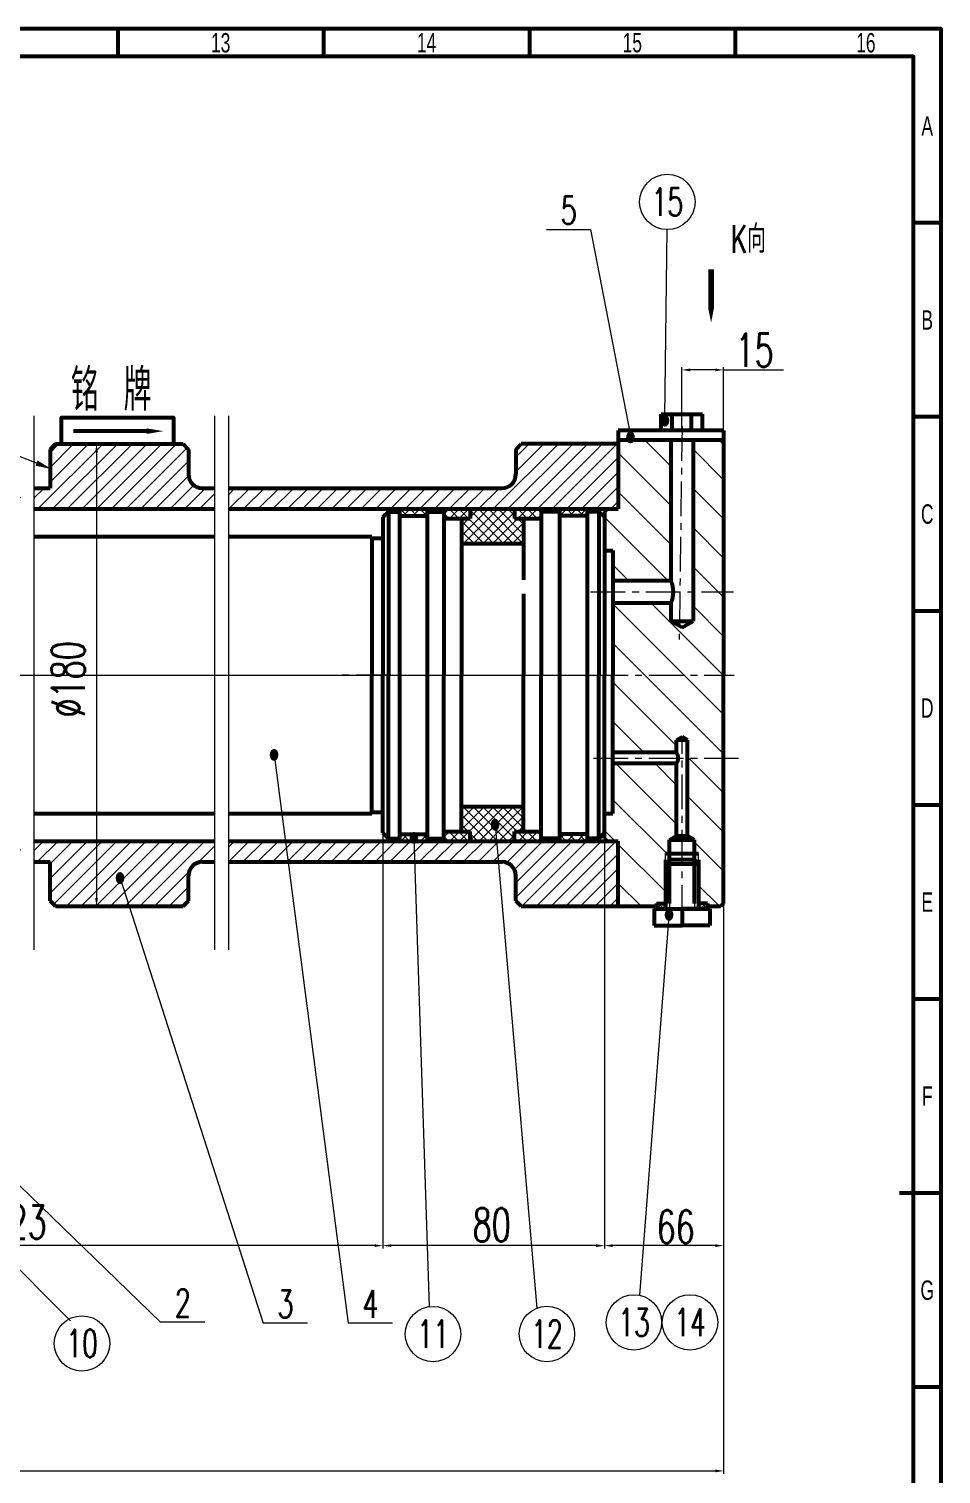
# Model space of a CAD drawing. Extents: x -25 to 1164, y -10 to 831.
# Drawn here: x 835 to 1164, y 309 to 831 of the extents above; entities that cross this region are included whole.
import ezdxf
from ezdxf.enums import TextEntityAlignment as Align

# ---------------------------------------------------------------- set-up
doc = ezdxf.new("R2010")
doc.units = 0
doc.header["$LTSCALE"] = 10
doc.header["$MEASUREMENT"] = 0
doc.linetypes.add('G', pattern=[2, 1.25, -0.25, 0.25, -0.25])
doc.linetypes.add('PHANTOM', pattern=[2.5, 1.25, -0.25, 0.25, -0.25, 0.25, -0.25])
doc.layers.get('0').update_dxf_attribs({"linetype": 'CONTINUOUS', "lineweight": 53})
for name, color, linetype, lineweight in [('01', 7, 'CONTINUOUS', 53), ('02', 1, 'CONTINUOUS', 20), ('05', 4, 'G', 20), ('3', 6, 'PHANTOM', 20), ('5', 5, 'CONTINUOUS', 20), ('6', 6, 'CONTINUOUS', 20)]:
    doc.layers.add(name, color=color, linetype=linetype, lineweight=lineweight)
doc.styles.add('INTECAD', font='GBTXT', dxfattribs={"width": 0.67, "bigfont": 'INTECAD'})
doc.styles.get("Standard").update_dxf_attribs({"font": 'txt.shx', "width": 0.67, "bigfont": 'hztxt.shx'})

msp = doc.modelspace()

# ---------------------------------------------------------------- hatches: boundary and pattern name
at = {"layer": '6'}
h = msp.add_hatch(dxfattribs=at)
h.set_pattern_fill('_USER', color=256, scale=10, angle=135, style=0, pattern_type=0)
h.set_pattern_definition([(135, (0, 0), (-7.07107, -7.07107), [])])
h.paths.add_polyline_path([(1066.47, 682.62), (1047.47, 682.62), (1047.47, 657.62), (1043.47, 657.62), (1042.47, 656.62), (1042.47, 642.62), (1045.47, 642.62), (1045.47, 631.62), (1066.47, 631.62)])
h.paths.add_polyline_path([(1085.47, 681.62), (1084.47, 682.62), (1074.47, 682.62), (1074.47, 627.62), (1085.47, 627.62)])
h.paths.add_polyline_path([(1085.47, 627.62), (1074.47, 627.62), (1074.47, 617.12), (1070.47, 614.81), (1066.47, 617.12), (1066.47, 623.62), (1045.47, 623.62), (1045.47, 597.62), (1085.47, 597.62)])
h.paths.add_polyline_path([(1085.47, 597.62), (1045.47, 597.62), (1045.47, 569.62), (1068.47, 569.62), (1068.47, 574.12), (1070.47, 575.27), (1072.47, 574.12), (1072.47, 567.62), (1085.47, 567.62)])
h.paths.add_polyline_path([(1085.47, 567.62), (1072.47, 567.62), (1072.47, 539.56), (1074.97, 538.12), (1074.97, 533.12), (1076.47, 533.12), (1076.47, 515.12), (1079.66, 515.12), (1079.66, 514.12), (1084.47, 514.12), (1085.47, 515.12), (1085.47, 530.62)])
h.paths.add_polyline_path([(1068.47, 565.62), (1045.47, 565.62), (1045.47, 547.62), (1042.47, 547.62), (1042.47, 540.62), (1042.47, 538.62), (1043.47, 537.62), (1047.47, 537.62), (1047.47, 514.12), (1061.27, 514.12), (1061.27, 515.12), (1064.46, 515.12), (1064.46, 529.29), (1064.46, 529.29), (1064.46, 529.3), (1064.46, 530.9), (1064.47, 530.9), (1064.47, 533.12), (1065.97, 533.12), (1065.97, 538.12), (1068.47, 539.56)])
h.paths.add_polyline_path([(1050.05, 681.23), (1053.67, 681.23), (1053.67, 685.66), (1050.05, 685.66)], flags=9)
at = {"layer": '6', "linetype": 'Continuous'}
h = msp.add_hatch(dxfattribs=at)
h.set_pattern_fill('ANSI31', color=256, scale=30, style=0)
h.paths.add_polyline_path([(1047.47, 657.62), (1047.47, 681.12), (1012.45, 681.12), (1010.45, 679.12), (1010.45, 670.12, -0.414214), (1005.45, 665.12), (995.27, 665.12), (906.82, 665.12), (906.82, 657.62)])
h.paths.add_polyline_path([(831.58, 657.62), (831.58, 665.12), (733.57, 665.12), (733.57, 679.12), (731.57, 681.12), (725.36, 681.12), (711.01, 681.12), (711.01, 679.12), (705.57, 679.12), (705.57, 666.12), (705.57, 662.68), (709.57, 662.68), (709.57, 659.44), (714.57, 657.62)])
h.paths.add_polyline_path([(691.57, 662.68), (691.57, 679.12), (686.01, 679.12), (686.01, 681.12), (636.07, 681.12), (634.57, 679.62), (634.57, 663.77), (637.57, 662.68)])
h.paths.add_polyline_path([(638.88, 517.12), (634.57, 517.12), (634.57, 515.62), (636.07, 514.12), (640.27, 514.12)])
h.paths.add_polyline_path([(638.88, 517.12), (640.27, 514.12), (668.95, 514.12), (664.1, 523.12), (662.57, 523.12), (660.22, 518.12), (657.57, 518.12), (657.57, 517.12), (653.57, 517.12)])
h.paths.add_polyline_path([(637.57, 532.55), (634.57, 531.46), (634.57, 529.12), (653.57, 529.12), (657.57, 529.12), (657.57, 528.12), (660.22, 528.12), (662.57, 523.12), (664.1, 523.12), (659.01, 532.55)])
h.paths.add_polyline_path([(668.95, 514.12), (679.03, 514.12), (671.57, 523.12), (664.1, 523.12)], flags=17)
h.paths.add_polyline_path([(664.1, 523.12), (665.87, 523.12), (671.57, 523.12), (663.75, 532.55), (659.01, 532.55)])
h.paths.add_polyline_path([(681.58, 532.55), (663.75, 532.55), (679.03, 514.12), (700.01, 514.12)])
h.paths.add_polyline_path([(700.01, 514.12), (707.57, 514.12), (707.57, 532.55), (681.58, 532.55)])
h.paths.add_polyline_path([(707.98, 532.55), (707.57, 532.55), (707.57, 514.12), (727.02, 514.12)])
h.paths.add_polyline_path([(727.02, 514.12), (731.57, 514.12), (733.57, 516.12), (733.57, 530.12), (831.58, 530.12), (831.58, 537.62), (714.57, 537.62), (709.57, 535.8), (709.57, 532.55), (707.98, 532.55)])
h.paths.add_polyline_path([(836.58, 537.62), (836.58, 530.12), (842.31, 530.12), (842.31, 516.12), (844.31, 514.12), (890.31, 514.12), (892.31, 516.12), (892.31, 525.12, -0.414214), (897.31, 530.12), (901.82, 530.12), (901.82, 537.62)])
h.paths.add_polyline_path([(962.47, 530.12), (962.47, 537.62), (927.24, 537.62), (928.22, 530.12)])
h.paths.add_polyline_path([(928.22, 530.12), (927.24, 537.62), (906.82, 537.62), (906.82, 530.12)])
h.paths.add_polyline_path([(973.94, 530.12), (973.7, 537.62), (962.47, 537.62), (962.47, 530.12)])
h.paths.add_polyline_path([(1004.13, 530.12), (1003.48, 537.62), (973.7, 537.62), (973.94, 530.12)])
h.paths.add_polyline_path([(1010.45, 525.12), (1010.45, 516.12), (1012.45, 514.12), (1042.47, 514.12), (1042.47, 537.62), (1003.48, 537.62), (1004.13, 530.12), (1005.45, 530.12, -0.414214)])
h.paths.add_polyline_path([(1042.47, 514.12), (1047.47, 514.12), (1047.47, 537.62), (1042.47, 537.62)])
h.paths.add_polyline_path([(865.76, 522.07), (869.38, 522.07), (869.38, 526.5), (865.76, 526.5)], flags=24)
h.paths.add_polyline_path([(971.85, 536.57), (975.47, 536.57), (975.47, 541), (971.85, 541)], flags=9)
h = msp.add_hatch(dxfattribs=at)
h.set_pattern_fill('ANSI31', color=256, scale=30, style=0)
h.paths.add_polyline_path([(844.31, 681.12), (842.31, 679.12), (842.31, 665.12), (836.58, 665.12), (836.58, 657.62), (901.82, 657.62), (901.82, 665.12), (897.31, 665.12, -0.414214), (892.31, 670.12), (892.31, 679.12), (890.31, 681.12)])
h = msp.add_hatch(dxfattribs=at)
h.set_pattern_fill('ANSI37', color=256, scale=20, style=0)
h.paths.add_polyline_path([(978.47, 657.62), (968.47, 657.62), (968.47, 655.12), (978.47, 655.12)])
h.paths.add_polyline_path([(993.96, 657.62), (984.52, 657.62), (984.52, 654.17), (993.96, 654.17)])
h.paths.add_polyline_path([(1013.27, 654.17), (1009.96, 654.17), (1009.96, 657.62), (993.96, 657.62), (993.96, 654.17), (990.87, 654.17), (990.87, 645.12), (1013.27, 645.12)])
h.paths.add_polyline_path([(1019.62, 657.62), (1009.96, 657.62), (1009.96, 654.17), (1019.62, 654.17), (1019.62, 656.62)])
h.paths.add_polyline_path([(1036.27, 657.62), (1026.27, 657.62), (1026.27, 655.12), (1036.27, 655.12)])
h.paths.add_polyline_path([(1036.27, 540.12), (1026.27, 540.12), (1026.27, 537.62), (1036.27, 537.62)])
h.paths.add_polyline_path([(1019.62, 540.62), (1019.62, 541.07), (1009.96, 541.07), (1009.96, 537.62), (1019.62, 537.62)])
h.paths.add_polyline_path([(1013.27, 547.62), (1013.27, 550.12), (990.87, 550.12), (990.87, 547.62), (990.87, 541.07), (993.96, 541.07), (993.96, 537.62), (1009.96, 537.62), (1009.96, 541.07), (1013.27, 541.07)])
h.paths.add_polyline_path([(993.96, 541.07), (984.52, 541.07), (984.52, 537.62), (993.96, 537.62)])
h.paths.add_polyline_path([(978.47, 540.12), (968.47, 540.12), (968.47, 537.62), (978.47, 537.62)])
h.paths.add_polyline_path([(1001.16, 541.32), (1004.78, 541.32), (1004.78, 545.75), (1001.16, 545.75)], flags=24)
h.paths.add_polyline_path([(971.85, 536.57), (975.47, 536.57), (975.47, 541), (971.85, 541)], flags=9)
h = msp.add_hatch(dxfattribs=at)
h.set_pattern_fill('ANSI37', color=256, scale=10, style=0)
h.set_pattern_definition([(135, (2140.9315, 0), (0.8838835, 0.8838835), []), (45, (2140.9315, 0), (0.8838835, -0.8838835), [])])
h.paths.add_polyline_path([(1061.27, 515.12), (1064.47, 515.12), (1064.47, 513.16), (1061.27, 513.16)])
h = msp.add_hatch(dxfattribs=at)
h.set_pattern_fill('ANSI37', color=256, scale=10, style=0)
h.paths.add_polyline_path([(1079.66, 515.12), (1076.47, 515.12), (1076.47, 513.16), (1079.66, 513.16)])

# ---------------------------------------------------------------- linework, layer by layer
for p, q in [((1062.9, 685.93), (1062.9, 691.88)), ((1062.9, 691.88), (1077.9, 691.88)), ((1066.9, 685.93), (1066.9, 691.88)), ((1073.9, 685.93), (1073.9, 691.88)), ((1077.9, 685.93), (1077.9, 691.88)), ((842.31, 679.12), (842.31, 665.12)), ((892.31, 679.12), (892.31, 670.12)), ((1047.47, 682.62), (1084.47, 682.62)), ((1047.47, 682.62), (1085.47, 682.62)), ((1084.47, 682.62), (1085.47, 681.62)), ((995.27, 665.12), (1005.45, 665.12)), ((993.96, 657.62), (993.96, 654.17)), ((1009.96, 657.62), (1009.96, 654.17)), ((1040.47, 656.62), (1042.47, 654.62)), ((1040.47, 656.62), (1042.47, 654.62)), ((1042.47, 656.62), (1043.47, 657.62)), ((1042.47, 656.62), (1043.47, 657.62)), ((1042.47, 656.62), (1042.47, 597.62)), ((1042.47, 654.62), (1042.47, 597.62)), ((1045.47, 642.62), (1045.47, 597.62)), ((964.47, 538.62), (964.47, 597.62)), ((984.52, 537.62), (984.52, 597.62)), ((990.87, 547.62), (990.87, 597.62)), ((1013.27, 547.62), (1013.27, 597.62)), ((1019.62, 540.62), (1019.62, 597.62)), ((1040.47, 538.62), (1040.47, 597.62)), ((1042.47, 538.62), (1042.47, 597.62)), ((1042.47, 540.62), (1042.47, 597.62)), ((1045.47, 547.62), (1045.47, 597.62)), ((1085.47, 515.12), (1085.47, 597.62)), ((990.87, 550.12), (1013.27, 550.12)), ((993.96, 537.62), (993.96, 541.07)), ((1009.96, 537.62), (1009.96, 541.07)), ((1040.47, 538.62), (1042.47, 540.62)), ((1042.47, 538.62), (1043.47, 537.62)), ((842.31, 516.12), (842.31, 530.12)), ((1064.46, 530.9), (1064.46, 513.16)), ((1064.46, 529.29), (1065.96, 530.9)), ((1076.47, 529.29), (1064.46, 529.29)), ((1074.97, 530.9), (1065.96, 530.9)), ((1076.47, 529.29), (1074.97, 530.9)), ((1076.47, 530.9), (1076.47, 513.16)), ((892.31, 516.12), (892.31, 525.12)), ((892.31, 516.12), (892.31, 525.12)), ((1010.45, 516.12), (1010.45, 525.12)), ((1047.47, 514.12), (1061.27, 514.12)), ((1060.47, 513.16), (1070.47, 513.16)), ((1060.47, 513.16), (1060.47, 507.16)), ((1061.27, 515.12), (1061.27, 513.16)), ((1061.27, 515.12), (1064.46, 515.12)), ((1080.47, 513.16), (1070.47, 513.16)), ((1070.47, 513.16), (1070.47, 507.16)), ((1079.66, 515.12), (1076.47, 515.12)), ((1079.66, 515.12), (1079.66, 513.16)), ((1079.66, 514.12), (1084.47, 514.12)), ((1080.47, 513.16), (1080.47, 507.16)), ((1085.47, 515.12), (1084.47, 514.12)), ((1060.47, 507.16), (1070.47, 507.16)), ((1080.47, 507.16), (1070.47, 507.16))]:
    msp.add_line(p, q)
at = {"color": 1}
msp.add_line((877.21, 685.71), (850.77, 685.71), dxfattribs=at)
for points in [[(-25, -10), (1164, -10), (1164, 831), (-25, 831)], [(0, 0), (1154, 0), (1154, 821), (0, 821)]]:
    msp.add_lwpolyline(points, close=True)
for points in [[(866.75, 831), (866.75, 821)], [(941.06, 831), (941.06, 821)], [(1015.38, 831), (1015.38, 821)], [(1089.69, 831), (1089.69, 821)], [(1164, 760.92), (1154, 760.92)], [(846.48, 681.12), (846.48, 690.61), (886.88, 690.61), (886.88, 681.12)], [(1164, 690.83), (1154, 690.83)], [(1085.47, 685.93), (1047.47, 685.93)], [(1047.47, 682.62), (1085.47, 682.62)], [(1164, 620.75), (1154, 620.75)], [(1164, 550.67), (1154, 550.67)], [(1164, 480.58), (1154, 480.58)], [(1164, 410.5), (1149, 410.5)], [(1164, 410.5), (1154, 410.5)], [(1164, 340.42), (1154, 340.42)]]:
    msp.add_lwpolyline(points)
for points in [[(883.21, 685.71), (877.21, 684.71), (877.21, 686.71)], [(843.01, 671.98), (837.06, 673.23), (837.79, 675.09)]]:
    msp.add_solid(points, dxfattribs=at)
at = {"layer": '01'}
for p, q in [((1047.47, 685.93), (1047.47, 657.62)), ((1085.47, 685.93), (1085.47, 597.62)), ((844.31, 681.12), (842.31, 679.12)), ((844.31, 681.12), (890.31, 681.12)), ((890.31, 681.12), (892.31, 679.12)), ((1010.45, 679.12), (1012.45, 681.12)), ((1010.45, 679.12), (1010.45, 670.12)), ((1047.47, 681.12), (1012.45, 681.12)), ((1066.47, 682.62), (1066.47, 631.62)), ((1074.47, 682.62), (1074.47, 617.12)), ((836.58, 665.12), (842.31, 665.12)), ((897.31, 665.12), (901.82, 665.12)), ((906.82, 665.12), (995.27, 665.12)), ((836.58, 657.62), (901.82, 657.62)), ((906.82, 657.62), (1047.47, 657.62)), ((964.47, 656.62), (962.47, 654.62)), ((962.47, 654.62), (964.47, 656.62)), ((962.47, 654.62), (962.47, 641.62)), ((964.47, 656.62), (968.47, 656.62)), ((964.47, 656.62), (968.47, 656.62)), ((964.54, 656.62), (964.54, 597.62)), ((968.47, 657.62), (968.47, 537.62)), ((968.47, 655.12), (978.47, 655.12)), ((968.47, 655.12), (978.47, 655.12)), ((978.47, 657.62), (978.47, 537.62)), ((978.47, 656.62), (984.52, 656.62)), ((978.47, 656.62), (984.52, 656.62)), ((984.52, 657.62), (984.52, 597.62)), ((984.52, 656.62), (984.52, 654.62)), ((984.52, 654.17), (990.87, 654.17)), ((984.52, 654.17), (993.96, 654.17)), ((990.87, 654.17), (990.87, 597.62)), ((1009.96, 654.17), (1019.62, 654.17)), ((1013.27, 654.17), (1013.27, 631.98)), ((1013.27, 654.17), (1019.62, 654.17)), ((1019.62, 657.62), (1019.62, 654.62)), ((1019.62, 656.62), (1019.62, 597.62)), ((1026.27, 656.62), (1019.62, 656.62)), ((1026.27, 656.62), (1019.62, 656.62)), ((1026.27, 657.62), (1026.27, 537.62)), ((1036.27, 655.12), (1026.27, 655.12)), ((1036.27, 655.12), (1026.27, 655.12)), ((1036.27, 657.62), (1036.27, 537.62)), ((1040.47, 656.62), (1036.27, 656.62)), ((1040.47, 656.62), (1036.27, 656.62)), ((1040.47, 656.62), (1040.47, 597.62)), ((1043.47, 657.62), (1047.47, 657.62)), ((836.58, 647.62), (901.82, 647.62)), ((906.82, 647.62), (958.47, 647.62)), ((958.47, 647.62), (958.47, 597.62)), ((958.47, 647.12), (962.47, 647.12)), ((990.87, 645.12), (1013.27, 645.12)), ((1042.47, 642.62), (1045.47, 642.62)), ((962.47, 641.62), (962.47, 597.62)), ((1066.47, 631.62), (1045.47, 631.62)), ((1013.27, 626.98), (1013.27, 597.62)), ((1066.47, 623.62), (1045.47, 623.62)), ((1066.47, 623.62), (1066.47, 617.12)), ((1070.47, 614.81), (1066.47, 617.12)), ((1066.47, 617.12), (1074.47, 617.12)), ((1070.47, 614.81), (1074.47, 617.12)), ((962.47, 601.47), (962.47, 597.62)), ((962.47, 601.47), (962.47, 597.62)), ((958.47, 547.62), (958.47, 597.62)), ((962.47, 543.62), (962.47, 597.62)), ((962.47, 540.62), (962.47, 597.62)), ((1068.47, 574.12), (1070.47, 575.27)), ((1072.47, 574.12), (1070.47, 575.27)), ((1068.47, 569.62), (1045.47, 569.62)), ((1072.47, 574.12), (1068.47, 574.12)), ((1068.47, 569.62), (1068.47, 574.12)), ((1072.47, 539.56), (1072.47, 574.12)), ((1068.47, 565.62), (1045.47, 565.62)), ((1068.47, 539.56), (1068.47, 565.62)), ((958.47, 548.12), (962.47, 548.12)), ((990.87, 550.12), (1013.27, 550.12)), ((836.58, 547.62), (901.82, 547.62)), ((906.82, 547.62), (958.47, 547.62)), ((990.87, 541.07), (990.87, 547.62)), ((1013.27, 541.07), (1013.27, 547.62)), ((1042.47, 547.62), (1045.47, 547.62)), ((962.47, 540.62), (964.47, 538.62)), ((964.47, 538.62), (968.47, 538.62)), ((968.47, 540.12), (978.47, 540.12)), ((978.47, 538.62), (984.52, 538.62)), ((984.52, 541.07), (993.96, 541.07)), ((1009.96, 541.07), (1019.62, 541.07)), ((1019.62, 537.62), (1019.62, 540.62)), ((1026.27, 538.62), (1019.62, 538.62)), ((1036.27, 540.12), (1026.27, 540.12)), ((1040.47, 538.62), (1036.27, 538.62)), ((1065.97, 538.12), (1068.47, 539.56)), ((1065.97, 515.12), (1065.97, 538.12)), ((1065.97, 538.12), (1074.97, 538.12)), ((1068.47, 539.56), (1072.47, 539.56)), ((1074.97, 538.12), (1072.47, 539.56)), ((1074.97, 515.12), (1074.97, 538.12)), ((836.58, 537.62), (901.82, 537.62)), ((906.82, 537.62), (1047.47, 537.62)), ((1043.47, 537.62), (1047.47, 537.62)), ((1047.47, 514.12), (1047.47, 537.62)), ((1064.47, 533.12), (1076.47, 533.12)), ((836.58, 530.12), (842.31, 530.12)), ((897.31, 530.12), (901.82, 530.12)), ((906.82, 530.12), (1005.45, 530.12)), ((1010.45, 516.12), (1010.45, 525.12)), ((842.31, 516.12), (844.31, 514.12)), ((844.31, 514.12), (890.31, 514.12)), ((890.31, 514.12), (892.31, 516.12)), ((1010.45, 516.12), (1012.45, 514.12)), ((1012.45, 514.12), (1047.47, 514.12)), ((1060.97, 513.16), (1079.97, 513.16))]:
    msp.add_line(p, q, dxfattribs=at)
for centre, radius, start, end in [((897.31, 670.12), 5, 180, 270), ((1005.45, 670.12), 5, 270, 0), ((1058.22, 627.62), 9.16, 334.1163, 25.8837), ((1065.8, 567.62), 3.33, 323.0871, 36.9129), ((897.31, 525.12), 5, 90, 180), ((1005.45, 525.12), 5, 0, 90)]:
    msp.add_arc(centre, radius, start, end, dxfattribs=at)
at = {"layer": '02'}
for p, q in [((1045.47, 642.62), (1042.47, 642.62)), ((1064.47, 515.12), (1064.47, 533.12)), ((1076.47, 515.12), (1076.47, 533.12))]:
    msp.add_line(p, q, dxfattribs=at)
at = {"layer": '05'}
for p, q in [((1070.47, 687.52), (1069.47, 610.52)), ((1037.46, 627.62), (1089.02, 627.62)), ((590.19, 597.62), (962.35, 597.62)), ((841.09, 597.62), (1041.04, 597.62)), ((862.73, 597.62), (1041.04, 597.62)), ((965.35, 597.62), (947.75, 597.62)), ((953.38, 597.62), (956.76, 597.62)), ((953.77, 597.62), (1043.94, 597.62)), ((953.99, 597.62), (958.47, 597.62)), ((956.83, 597.62), (957.04, 597.62)), ((1038.5, 597.62), (1089.28, 597.62)), ((1070.47, 509.22), (1070.47, 574.27)), ((1038.5, 567.62), (1090.83, 567.62))]:
    msp.add_line(p, q, dxfattribs=at)
at = {"layer": '3', "linetype": 'Continuous'}
for p, q in [((836.58, 498.43), (836.58, 691.19)), ((901.82, 498.43), (901.82, 691.19)), ((906.82, 498.43), (906.82, 691.19))]:
    msp.add_line(p, q, dxfattribs=at)
at = {"layer": '5'}
for p, q in [((1021.58, 758.52), (1037.58, 758.52)), ((1051.86, 684.78), (1037.58, 758.52)), ((1064.32, 690.9), (1065.07, 758.52)), ((1070.45, 685.43), (1070.45, 708.83)), ((1082.47, 707.83), (1073.45, 707.83)), ((1085.47, 685.93), (1085.47, 708.83)), ((1085.47, 707.83), (1107.09, 707.83)), ((837.42, 674.16), (786.83, 693.87)), ((859.08, 678.12), (859.08, 517.06)), ((923.18, 568.77), (949.97, 363.51)), ((962.47, 546.08), (962.47, 390.53)), ((962.47, 546.08), (962.47, 390.53)), ((1002.97, 543.54), (1018.01, 368.92)), ((1042.47, 544.58), (1042.47, 390.53)), ((1042.47, 544.58), (1042.47, 390.53)), ((672.41, 541.72), (849.68, 364.42)), ((700.65, 539.64), (882.23, 363.86)), ((973.66, 538.78), (979.17, 369.49)), ((1065.96, 529.29), (1065.96, 513.16)), ((1074.97, 530.9), (1074.97, 513.16)), ((1085.47, 530.62), (1085.47, 390.53)), ((867.57, 524.29), (919.29, 363.51)), ((1065.7, 510.57), (1055.11, 373.61)), ((1085.47, 475.03), (1085.47, 336.69)), ((1085.47, 399.06), (1085.47, 309.16)), ((959.47, 391.53), (710.57, 391.53)), ((1039.47, 391.53), (965.47, 391.53)), ((1082.47, 391.53), (1045.47, 391.53)), ((898.23, 363.86), (882.23, 363.86)), ((935.29, 363.51), (919.29, 363.51)), ((965.97, 363.51), (949.97, 363.51)), ((460.59, 310.16), (1082.47, 310.16))]:
    msp.add_line(p, q, dxfattribs=at)
msp.add_lwpolyline([(1080.96, 744.13, 2, 2, 0), (1080.96, 737.51, 5, 0, 0), (1080.96, 724.89, 0, 0, 0)], format="xyseb", dxfattribs=at)
for centre in [(1065.16, 768.51), (1053.12, 363.81), (1073.34, 363.81), (853.83, 356.2), (980.57, 359.59), (1021.69, 359.62)]:
    msp.add_circle(centre, 10, dxfattribs=at)
for points in [[(1073.45, 708.33), (1073.45, 707.33), (1070.45, 707.83)], [(1082.47, 708.33), (1082.47, 707.33), (1085.47, 707.83)], [(858.58, 678.12), (859.58, 678.12), (859.08, 681.12)], [(858.58, 517.06), (859.58, 517.06), (859.08, 514.06)], [(959.47, 392.03), (959.47, 391.03), (962.47, 391.53)], [(959.47, 392.03), (959.47, 391.03), (962.47, 391.53)], [(965.47, 392.03), (965.47, 391.03), (962.47, 391.53)], [(1039.47, 392.03), (1039.47, 391.03), (1042.47, 391.53)], [(1045.47, 392.03), (1045.47, 391.03), (1042.47, 391.53)], [(1082.47, 392.03), (1082.47, 391.03), (1085.47, 391.53)], [(1082.47, 310.66), (1082.47, 309.66), (1085.47, 310.16)]]:
    msp.add_solid(points, dxfattribs=at)

# ---------------------------------------------------------------- texts
at = {"layer": '5', "width": 0.67}
for s, p in [('15', (1065.16, 768.51)), ('13', (1053.12, 363.81)), ('14', (1073.34, 363.81)), ('10', (853.83, 356.2)), ('11', (980.57, 359.59)), ('12', (1021.69, 359.62))]:
    msp.add_text(s, height=10, dxfattribs=at).set_placement(p, align=Align.MIDDLE_CENTER)
for s, p in [('5', (1029.58, 760.52)), ('2', (890.23, 365.86)), ('3', (927.29, 365.51)), ('4', (957.97, 365.51))]:
    msp.add_text(s, height=10, dxfattribs=at).set_placement(p, align=Align.CENTER)
msp.add_text('K向', height=10, dxfattribs=at).set_placement((1088, 750.13))
msp.add_text('●', height=4, dxfattribs=at).set_placement((1065.78, 510.98), align=Align.MIDDLE)
at = {"layer": '5'}
for s, insert, char_height, width, attachment_point in [('15', (1096.66, 714.95), 12, 8.2, 5), ('铭 牌', (849.83, 708.09), 15, 58.015, 1), ('423', (830.76, 400.05), 12, 12.8, 5), ('80', (1001.77, 399.08), 12, 8.8, 5), ('{\\Ftxt.shx|c0;66}', (1068.18, 398.32), 12, 9.3, 5)]:
    msp.add_mtext(s, dxfattribs=dict(at, insert=insert, char_height=char_height, width=width, attachment_point=attachment_point))
at = {"layer": '5', "insert": (848.88, 596.09), "char_height": 12, "width": 39.067, "attachment_point": 5, "rotation": 90}
msp.add_mtext('{\\Ftxt.shx|c0;%%C180}', dxfattribs=at)
at = {"layer": '6', "style": 'INTECAD', "width": 0.67}
for s, p in [('13', (903.91, 826)), ('14', (978.22, 826)), ('15', (1052.53, 826)), ('16', (1136.84, 826)), ('A', (1159, 795.96)), ('B', (1159, 725.88)), ('C', (1159, 655.79)), ('D', (1159, 585.71)), ('E', (1159, 515.62)), ('F', (1159, 445.54)), ('G', (1159, 375.46))]:
    msp.add_text(s, height=7, dxfattribs=at).set_placement(p, align=Align.MIDDLE)
at = {"layer": '6', "width": 0.67}
for p in [(1064.32, 689.48), (1051.86, 683.45), (923.18, 568.77), (1002.97, 543.54), (973.66, 538.78), (867.57, 524.29)]:
    msp.add_text('●', height=4, dxfattribs=at).set_placement(p, align=Align.MIDDLE)

doc.saveas('drawing.dxf')
